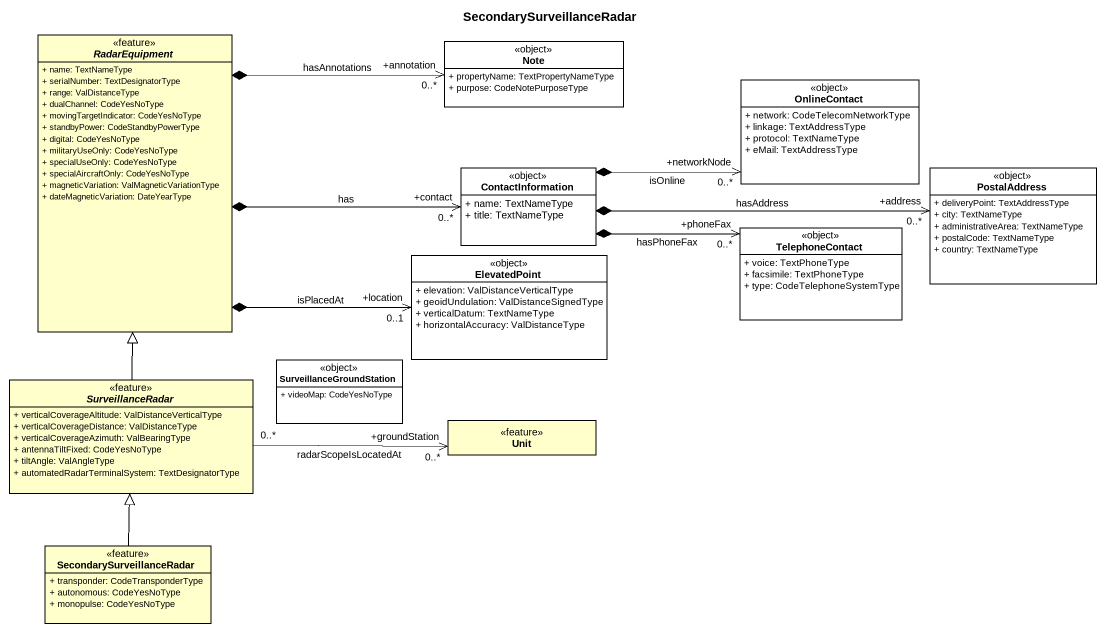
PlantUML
@startuml
title SecondarySurveillanceRadar
hide circle
hide empty members
skinparam classAttributeIconSize 0
abstract class RadarEquipment <<feature>> {
  + name: TextNameType
  + serialNumber: TextDesignatorType
  + range: ValDistanceType
  + dualChannel: CodeYesNoType
  + movingTargetIndicator: CodeYesNoType
  + standbyPower: CodeStandbyPowerType
  + digital: CodeYesNoType
  + militaryUseOnly: CodeYesNoType
  + specialUseOnly: CodeYesNoType
  + specialAircraftOnly: CodeYesNoType
  + magneticVariation: ValMagneticVariationType
  + dateMagneticVariation: DateYearType
}
class "Note" as Note_ <<object>> #FFFFFF {
  + propertyName: TextPropertyNameType
  + purpose: CodeNotePurposeType
}
class OnlineContact <<object>> #FFFFFF {
  + network: CodeTelecomNetworkType
  + linkage: TextAddressType
  + protocol: TextNameType
  + eMail: TextAddressType
}
class ContactInformation <<object>> #FFFFFF {
  + name: TextNameType
  + title: TextNameType
}
class PostalAddress <<object>> #FFFFFF {
  + deliveryPoint: TextAddressType
  + city: TextNameType
  + administrativeArea: TextNameType
  + postalCode: TextNameType
  + country: TextNameType
}
class TelephoneContact <<object>> #FFFFFF {
  + voice: TextPhoneType
  + facsimile: TextPhoneType
  + type: CodeTelephoneSystemType
}
class ElevatedPoint <<object>> #FFFFFF {
  + elevation: ValDistanceVerticalType
  + geoidUndulation: ValDistanceSignedType
  + verticalDatum: TextNameType
  + horizontalAccuracy: ValDistanceType
}
abstract class SurveillanceRadar <<feature>> {
  + verticalCoverageAltitude: ValDistanceVerticalType
  + verticalCoverageDistance: ValDistanceType
  + verticalCoverageAzimuth: ValBearingType
  + antennaTiltFixed: CodeYesNoType
  + tiltAngle: ValAngleType
  + automatedRadarTerminalSystem: TextDesignatorType
}
class SurveillanceGroundStation <<object>> #FFFFFF {
  + videoMap: CodeYesNoType
}
class Unit <<feature>>
class SecondarySurveillanceRadar <<feature>> {
  + transponder: CodeTransponderType
  + autonomous: CodeYesNoType
  + monopulse: CodeYesNoType
}
RadarEquipment *-right-> "+annotation\n0..*" Note_ : hasAnnotations
RadarEquipment *-right-> "+contact\n0..*" ContactInformation : has
RadarEquipment *-right-> "+location\n0..1" ElevatedPoint : isPlacedAt
ContactInformation *-right-> "+networkNode\n0..*" OnlineContact : isOnline
ContactInformation *-right-> "+address\n0..*" PostalAddress : hasAddress
ContactInformation *-right-> "+phoneFax\n0..*" TelephoneContact : hasPhoneFax
SurveillanceRadar -up-|> RadarEquipment
SurveillanceRadar "0..*" -right-> "+groundStation\n0..*" Unit : radarScopeIsLocatedAt
SecondarySurveillanceRadar -up-|> SurveillanceRadar
@enduml
